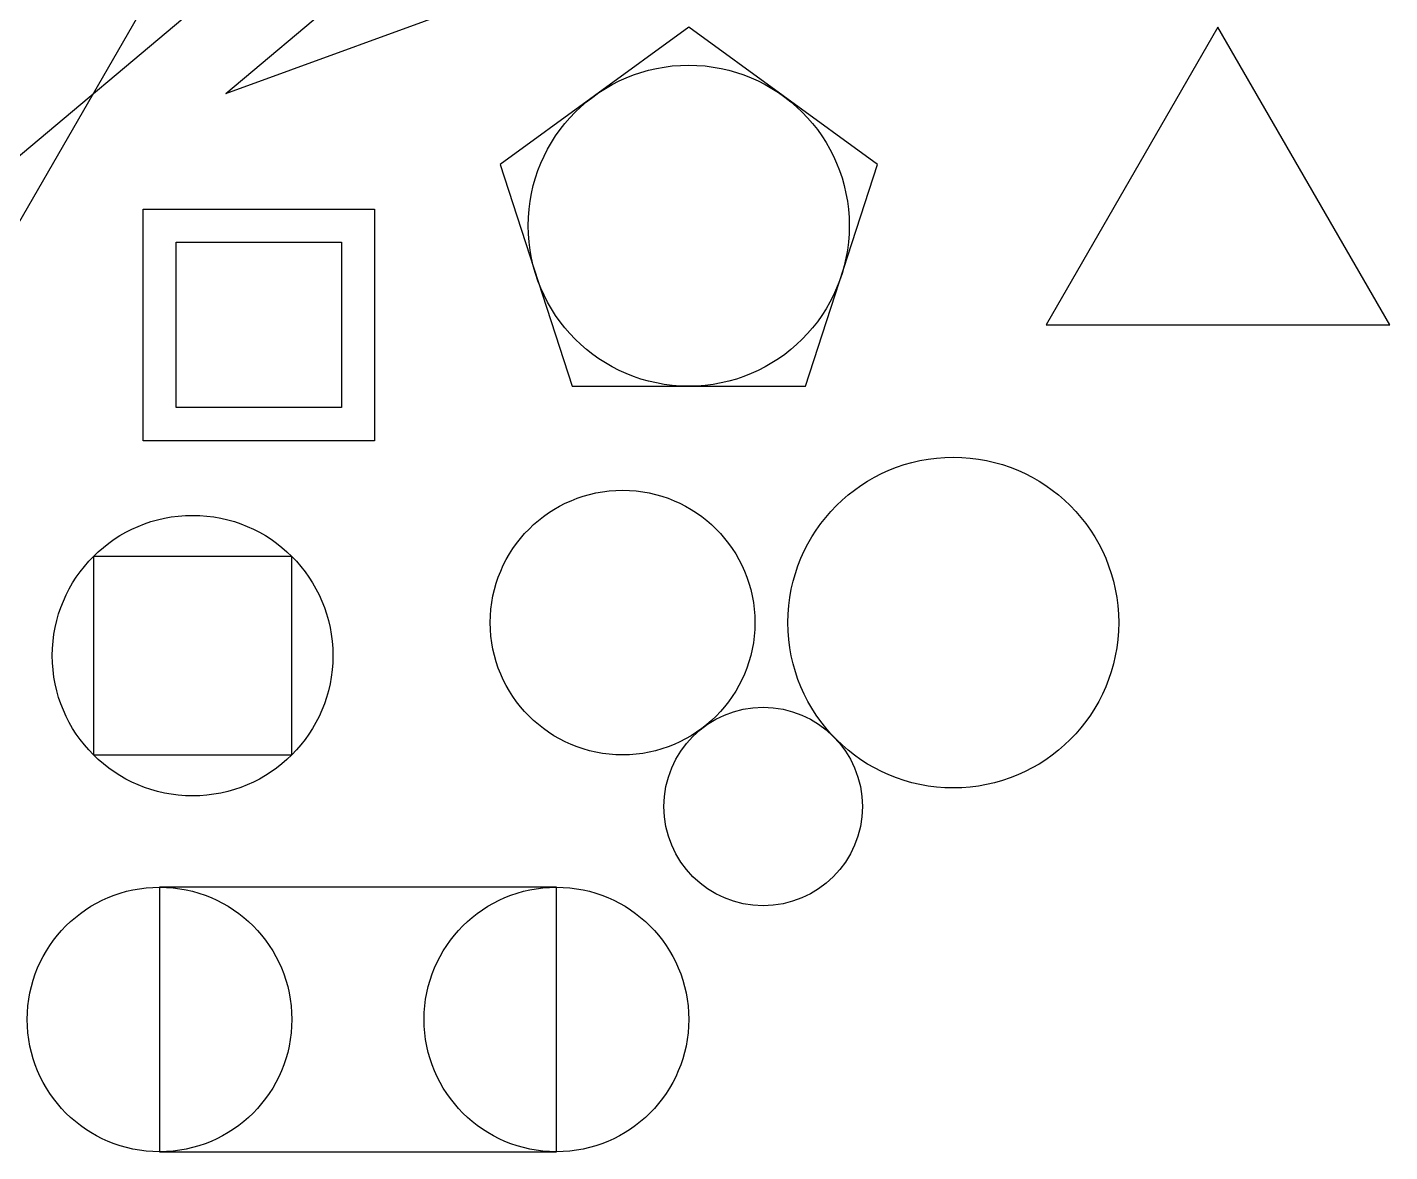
# Model space of a CAD drawing. Header units: millimetres. Extents: x 20 to 226, y 20 to 190.
import ezdxf

# ---------------------------------------------------------------- set-up
doc = ezdxf.new("R2010")
doc.units = ezdxf.units.MM

msp = doc.modelspace()

# ---------------------------------------------------------------- linework, layer by layer
for p, q in [((37.5, 127.5), (37.5, 162.5)), ((37.5, 162.5), (72.5, 162.5)), ((72.5, 162.5), (72.5, 127.5)), ((42.5, 132.5), (42.5, 157.5)), ((42.5, 157.5), (67.5, 157.5)), ((67.5, 157.5), (67.5, 132.5)), ((67.5, 132.5), (42.5, 132.5)), ((72.5, 127.5), (37.5, 127.5))]:
    msp.add_line(p, q)
for direction in [(0.766044, 0.642788), (0.5, 0.866025)]:
    msp.add_xline((30, 180), direction)
for direction in [(0.939693, 0.34202), (0.766044, 0.642788)]:
    msp.add_ray((50, 180), direction)
for points in [[(120, 190), (91.47, 169.27), (102.37, 135.73), (137.63, 135.73), (148.53, 169.27)], [(200, 190), (174.02, 145), (225.98, 145)], [(30, 80), (60, 80), (60, 110), (30, 110)], [(40, 20), (100, 20), (100, 60), (40, 60)]]:
    msp.add_lwpolyline(points, close=True)
for centre, radius in [((120, 160), 24.27), ((160, 100), 25), ((110, 100), 20), ((45, 95), 21.21), ((131.25, 72.19), 15), ((40, 40), 20), ((100, 40), 20)]:
    msp.add_circle(centre, radius)

doc.saveas('drawing.dxf')
